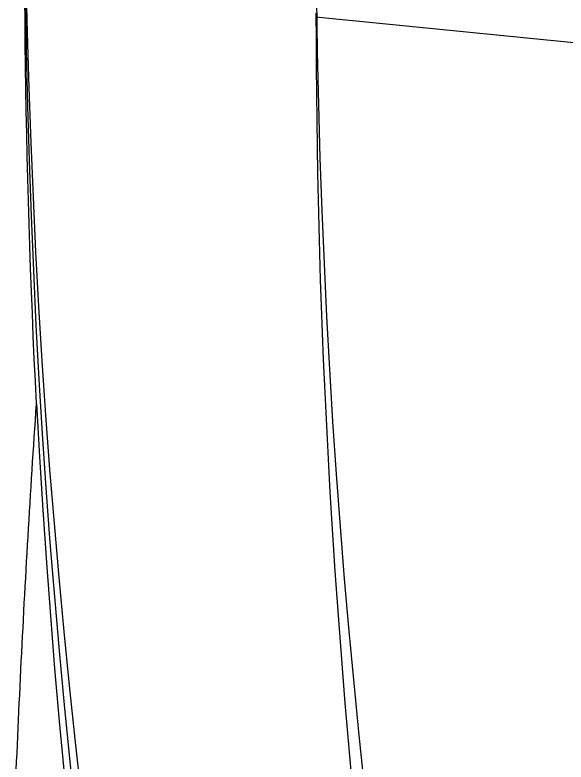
# Model space of a CAD drawing. Header units: centimetres. Extents: x -2.5 to 2.5, y -13.5 to 2.5.
# Drawn here: x -1.2364 to -1.1579, y -12.0447 to -11.9382 of the extents above; entities that cross this region are included whole.
import ezdxf

# ---------------------------------------------------------------- set-up
doc = ezdxf.new("R2010")
doc.units = ezdxf.units.CM
doc.layers.add('Default', color=7, linetype='Continuous', true_color=0x000000)

msp = doc.modelspace()

# ---------------------------------------------------------------- linework, layer by layer
at = {"layer": 'Default'}
msp.add_line((-1.1935, -11.93847, -0.78821), (-1.0975, -11.94809, -0.8428), dxfattribs=at)
at = {"layer": 'Default', "extrusion": (0, -0.173648, -0.984808)}
for centre, radius, start, end in [((0, 11.61972, 2.68476), 1.235, 90, 270), ((0, 11.61972, 2.74976), 1.1935, 0, 180)]:
    msp.add_arc(centre, radius, start, end, dxfattribs=at)
at = {"layer": 'Default', "extrusion": (0, 0.173648, 0.984808)}
msp.add_arc((0, 11.61972, -2.74476), 1.235, 270, 90, dxfattribs=at)
at = {"layer": 'Default', "extrusion": (-1.42109e-14, 0.173648, 0.984808)}
msp.add_arc((0, 11.61972, -2.33717), 1.155, 270, 90, dxfattribs=at)
at = {"layer": 'Default', "extrusion": (8.30088e-15, 0.173648, 0.984808)}
msp.add_arc((0, 11.61972, -2.80476), 1.235, 2.98801, 90, dxfattribs=at)
at = {"layer": 'Default'}
for points in [[(-1.23332, -11.99363, -0.73322), (-1.23507, -11.95933, -0.73163), (-1.23582, -11.89113, -0.73028), (-1.22892, -11.79108, -0.73356), (-1.21409, -11.69267, -0.74195), (-1.19108, -11.59542, -0.7553), (-1.15968, -11.49985, -0.77333), (-1.11921, -11.40552, -0.79586), (-1.06974, -11.31408, -0.82212), (-1.01083, -11.22573, -0.85152), (-0.96525, -11.16962, -0.87259), (-0.94086, -11.14239, -0.88332)], [(-1.1935, -11.93798, -0.7883), (-1.1935, -12.0192, -0.77398), (-1.17661, -12.17885, -0.75573), (-1.1291, -12.33345, -0.75632), (-1.0975, -12.40945, -0.76145)], [(-1.23639, -12.05056, -0.73198), (-1.23614, -12.04419, -0.73206), (-1.23557, -12.03149, -0.73225), (-1.23455, -12.01251, -0.73267), (-1.23375, -11.99992, -0.73303), (-1.23332, -11.99363, -0.73322)]]:
    msp.add_open_spline(points, degree=3, dxfattribs=at)

doc.saveas('drawing.dxf')
